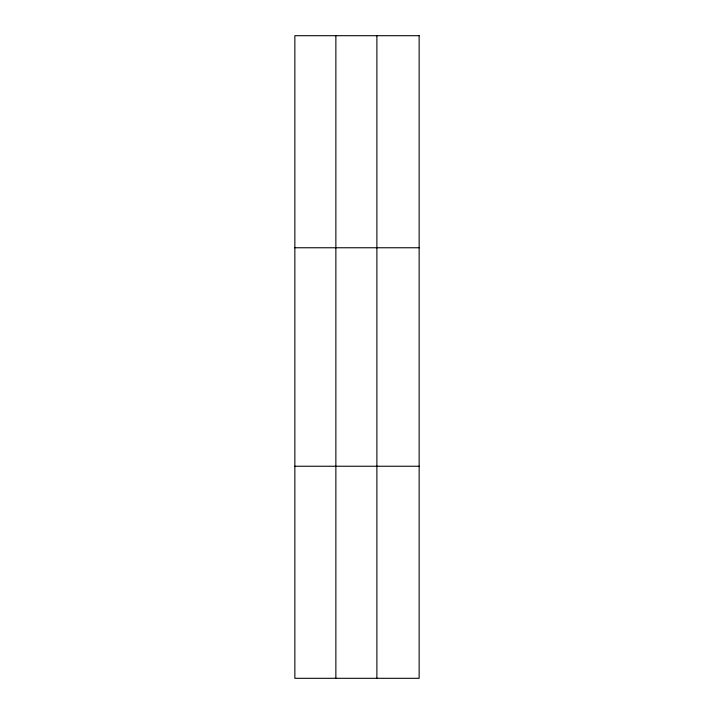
<?xml version="1.0" encoding="UTF-8"?>
<svg xmlns="http://www.w3.org/2000/svg" width="714" height="714" viewBox="0 0 714 714"><rect width="100%" height="100%" fill="white"/><g stroke="black" fill="none" stroke-linecap="round" stroke-linejoin="round"><path stroke-width="1.07" d="M335.866 678.3L335.866 35.7M376.885 678.3L376.885 35.7M294.855 247.758L419.145 247.758M294.855 466.242L419.145 466.242M419.145 35.7L419.145 678.3L294.855 678.3L294.855 35.7L419.145 35.7"/></g></svg>
